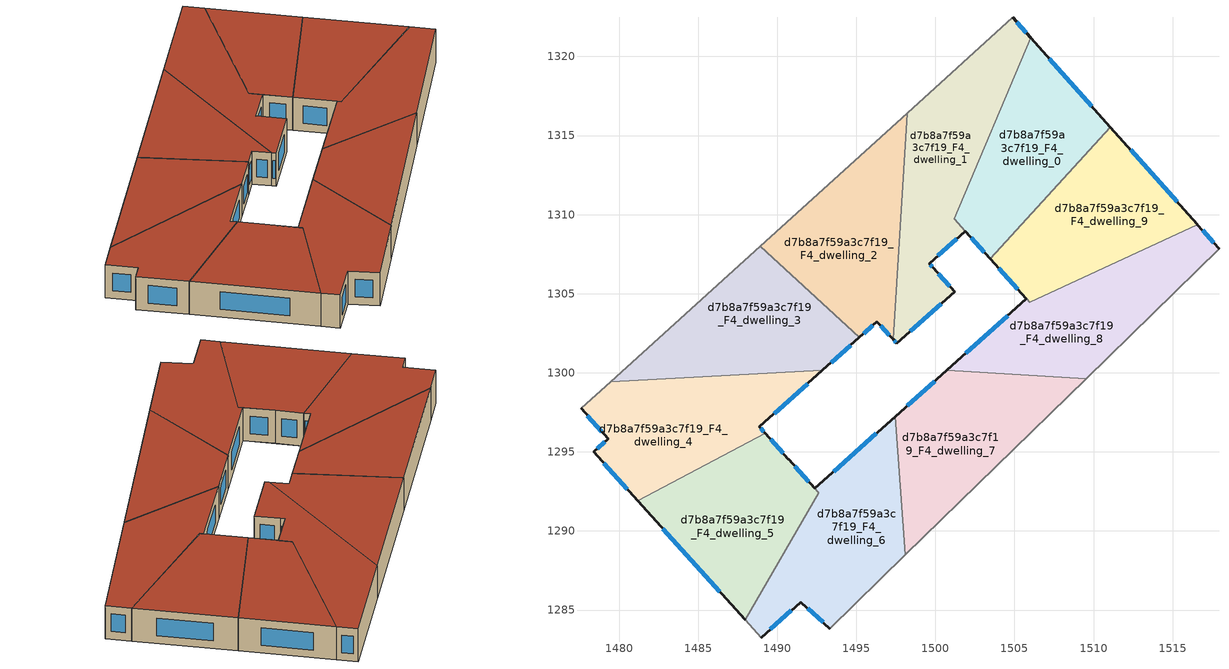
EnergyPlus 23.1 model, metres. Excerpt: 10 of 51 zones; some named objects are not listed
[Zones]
d7b8a7f59a3c7f19_F4_dwelling_0
 floor to d7b8a7f59a3c7f19_F3_dwelling_0 (EU_floor_Construction): 1506.01,1321.2 1511.07,1315.54 1503.47,1307.21 1501.18,1309.75 z12
 wall outside (EU_wall_Construction): 1511.07,1315.54 1506.01,1321.2 / 1501.9,1308.95 1503.47,1307.21 z12:15
 wall to d7b8a7f59a3c7f19_F4_dwelling_9 (EU_wall_Construction): 1503.47,1307.21 1511.07,1315.54 z12:15
 wall to d7b8a7f59a3c7f19_F4_dwelling_1 (EU_wall_Construction): 1506.01,1321.2 1501.18,1309.75 1501.9,1308.95 z12:15
 window (EU_Window_Construction): 1509.88,1316.87 1507.2,1319.87 / 1502.27,1308.54 1503.1,1307.62 z12.7:14.3
 roof outside (EU_roof_Construction): 1503.47,1307.21 1511.07,1315.54 1506.01,1321.2 1501.18,1309.75 z15
d7b8a7f59a3c7f19_F4_dwelling_1
 floor to d7b8a7f59a3c7f19_F3_dwelling_1 (EU_floor_Construction): 1504.88,1322.47 1506.01,1321.2 1501.18,1309.75 1501.9,1308.95 1499.62,1306.91 1499.87,1306.63 1501.22,1305.13 1497.56,1301.85 1497.33,1302.11 1498.21,1316.42 z12
 wall outside (EU_wall_Construction): 1497.33,1302.11 1497.56,1301.85 1501.22,1305.13 1499.87,1306.63 1499.62,1306.91 1501.9,1308.95 / 1506.01,1321.2 1504.88,1322.47 z12:15
 wall to d7b8a7f59a3c7f19_F4_dwelling_2 (EU_wall_Construction): 1498.21,1316.42 1497.33,1302.11 z12:15
 wall adiabatic (EU_wall_Construction): 1504.88,1322.47 1498.21,1316.42 z12:15
 window (EU_Window_Construction): 1499.81,1306.69 1499.68,1306.84 / 1500.9,1305.48 1500.18,1306.28 / 1498.42,1302.62 1500.36,1304.36 / 1497.39,1302.05 1497.51,1301.91 / 1505.75,1321.49 1505.15,1322.17 / 1500.15,1307.39 1501.36,1308.47 z12.7:14.3
 roof outside (EU_roof_Construction): 1501.22,1305.13 1499.87,1306.63 1499.62,1306.91 1501.9,1308.95 1501.18,1309.75 1506.01,1321.2 1504.88,1322.47 1498.21,1316.42 1497.33,1302.11 1497.56,1301.85 z15
d7b8a7f59a3c7f19_F4_dwelling_2
 floor to d7b8a7f59a3c7f19_F3_dwelling_2 (EU_floor_Construction): 1498.21,1316.42 1497.33,1302.11 1496.31,1303.24 1495.2,1302.25 1488.93,1308.01 z12
 wall outside (EU_wall_Construction): 1495.2,1302.25 1496.31,1303.24 1497.33,1302.11 z12:15
 wall to d7b8a7f59a3c7f19_F4_dwelling_3 (EU_wall_Construction): 1488.93,1308.01 1495.2,1302.25 z12:15
 wall adiabatic (EU_wall_Construction): 1498.21,1316.42 1488.93,1308.01 z12:15
 window (EU_Window_Construction): 1496.55,1302.97 1497.09,1302.37 / 1495.46,1302.48 1496.05,1303.01 z12.7:14.3
 roof outside (EU_roof_Construction): 1497.33,1302.11 1498.21,1316.42 1488.93,1308.01 1495.2,1302.25 1496.31,1303.24 z15
d7b8a7f59a3c7f19_F4_dwelling_3
 floor to d7b8a7f59a3c7f19_F3_dwelling_3 (EU_floor_Construction): 1495.2,1302.25 1492.86,1300.15 1479.47,1299.45 1488.93,1308.01 z12
 wall outside (EU_wall_Construction): 1492.86,1300.15 1495.2,1302.25 z12:15
 wall to d7b8a7f59a3c7f19_F4_dwelling_4 (EU_wall_Construction): 1479.47,1299.45 1492.86,1300.15 z12:15
 wall adiabatic (EU_wall_Construction): 1488.93,1308.01 1479.47,1299.45 z12:15
 window (EU_Window_Construction): 1493.41,1300.64 1494.65,1301.75 z12.7:14.3
 roof outside (EU_roof_Construction): 1492.86,1300.15 1495.2,1302.25 1488.93,1308.01 1479.47,1299.45 z15
d7b8a7f59a3c7f19_F4_dwelling_4
 floor to d7b8a7f59a3c7f19_F3_dwelling_4 (EU_floor_Construction): 1492.86,1300.15 1488.87,1296.58 1489.24,1296.17 1481.18,1291.92 1478.4,1295.01 1479.32,1295.83 1477.6,1297.75 1479.47,1299.45 z12
 wall outside (EU_wall_Construction): 1477.6,1297.75 1479.32,1295.83 1478.4,1295.01 1481.18,1291.92 / 1489.24,1296.17 1488.87,1296.58 1492.86,1300.15 z12:15
 wall adiabatic (EU_wall_Construction): 1479.47,1299.45 1477.6,1297.75 z12:15
 wall to d7b8a7f59a3c7f19_F4_dwelling_5 (EU_wall_Construction): 1481.18,1291.92 1489.24,1296.17 z12:15
 window (EU_Window_Construction): 1478,1297.3 1478.92,1296.28 / 1489.81,1297.42 1491.92,1299.31 / 1489.15,1296.27 1488.96,1296.48 / 1479.05,1294.29 1480.52,1292.65 / 1479.1,1295.64 1478.61,1295.21 z12.7:14.3
 roof outside (EU_roof_Construction): 1489.24,1296.17 1488.87,1296.58 1492.86,1300.15 1479.47,1299.45 1477.6,1297.75 1479.32,1295.83 1478.4,1295.01 1481.18,1291.92 z15
d7b8a7f59a3c7f19_F4_dwelling_5
 floor to d7b8a7f59a3c7f19_F3_dwelling_5 (EU_floor_Construction): 1489.24,1296.17 1492.62,1292.42 1487.97,1284.39 1481.18,1291.92 z12
 wall outside (EU_wall_Construction): 1481.18,1291.92 1487.97,1284.39 / 1490.71,1294.53 1489.24,1296.17 z12:15
 wall to d7b8a7f59a3c7f19_F4_dwelling_6 (EU_wall_Construction): 1487.97,1284.39 1492.62,1292.42 1490.71,1294.53 z12:15
 window (EU_Window_Construction): 1482.77,1290.15 1486.38,1286.16 / 1490.37,1294.92 1489.58,1295.79 z12.7:14.3
 roof outside (EU_roof_Construction): 1487.97,1284.39 1492.62,1292.42 1489.24,1296.17 1481.18,1291.92 z15
d7b8a7f59a3c7f19_F4_dwelling_6
 floor to d7b8a7f59a3c7f19_F3_dwelling_6 (EU_floor_Construction): 1497.46,1297.24 1498.11,1288.49 1493.33,1283.82 1491.48,1285.5 1488.98,1283.26 1487.97,1284.39 1492.62,1292.42 1490.72,1294.53 1492.38,1292.69 z12
 wall outside (EU_wall_Construction): 1497.46,1297.24 1492.38,1292.69 1490.72,1294.53 / 1488.98,1283.26 1491.48,1285.5 1493.33,1283.82 z12:15
 wall to d7b8a7f59a3c7f19_F4_dwelling_7 (EU_wall_Construction): 1498.11,1288.49 1497.46,1297.24 z12:15
 wall adiabatic (EU_wall_Construction): 1493.33,1283.82 1498.11,1288.49 / 1487.97,1284.39 1488.98,1283.26 z12:15
 window (EU_Window_Construction): 1491.99,1293.12 1491.11,1294.1 / 1496.27,1296.17 1493.58,1293.75 / 1491.92,1285.11 1492.9,1284.22 / 1489.57,1283.79 1490.9,1284.98 z12.7:14.3
 roof outside (EU_roof_Construction): 1493.33,1283.82 1498.11,1288.49 1497.46,1297.24 1492.38,1292.69 1490.72,1294.53 1492.62,1292.42 1487.97,1284.39 1488.98,1283.26 1491.48,1285.5 z15
d7b8a7f59a3c7f19_F4_dwelling_7
 floor to d7b8a7f59a3c7f19_F3_dwelling_7 (EU_floor_Construction): 1509.52,1299.64 1498.11,1288.49 1497.46,1297.24 1500.73,1300.17 z12
 wall outside (EU_wall_Construction): 1500.73,1300.17 1497.46,1297.24 z12:15
 wall to d7b8a7f59a3c7f19_F4_dwelling_8 (EU_wall_Construction): 1509.52,1299.64 1500.73,1300.17 z12:15
 wall adiabatic (EU_wall_Construction): 1498.11,1288.49 1509.52,1299.64 z12:15
 window (EU_Window_Construction): 1499.96,1299.48 1498.23,1297.92 z12.7:14.3
 roof outside (EU_roof_Construction): 1509.52,1299.64 1500.73,1300.17 1497.46,1297.24 1498.11,1288.49 z15
d7b8a7f59a3c7f19_F4_dwelling_8
 floor to d7b8a7f59a3c7f19_F3_dwelling_8 (EU_floor_Construction): 1516.57,1309.38 1517.93,1307.85 1509.52,1299.64 1500.73,1300.17 1505.76,1304.67 1505.97,1304.45 z12
 wall outside (EU_wall_Construction): 1517.93,1307.85 1516.57,1309.38 / 1505.76,1304.67 1500.73,1300.17 z12:15
 wall adiabatic (EU_wall_Construction): 1509.52,1299.64 1517.93,1307.85 z12:15
 wall to d7b8a7f59a3c7f19_F4_dwelling_9 (EU_wall_Construction): 1516.57,1309.38 1505.97,1304.45 1505.76,1304.68 z12:15
 window (EU_Window_Construction): 1517.61,1308.21 1516.89,1309.02 / 1504.58,1303.62 1501.91,1301.23 z12.7:14.3
 roof outside (EU_roof_Construction): 1517.93,1307.85 1516.57,1309.38 1505.97,1304.45 1505.76,1304.68 1500.73,1300.17 1509.52,1299.64 z15
d7b8a7f59a3c7f19_F4_dwelling_9
 floor to d7b8a7f59a3c7f19_F3_dwelling_9 (EU_floor_Construction): 1511.07,1315.54 1516.57,1309.38 1505.97,1304.45 1505.75,1304.68 1503.47,1307.21 z12
 wall outside (EU_wall_Construction): 1516.57,1309.38 1511.07,1315.54 / 1503.47,1307.21 1505.75,1304.68 z12:15
 window (EU_Window_Construction): 1515.28,1310.83 1512.36,1314.09 / 1504,1306.62 1505.22,1305.27 z12.7:14.3
 roof outside (EU_roof_Construction): 1516.57,1309.38 1511.07,1315.54 1503.47,1307.21 1505.75,1304.68 1505.97,1304.45 z15
[Building]
EU S2 Campaign: North Axis=0; Terrain=City; Solar Distribution=FullExterior
[Site:Location]
Budapest.Ferenc.Liszt.Intl.AP: Latitude=47.437; Longitude=19.256; Time Zone=1; Elevation=185
[SizingPeriod:WeatherFileDays]
AnnualSizingPeriod: Begin Month=1; Begin Day of Month=1; End Month=12; End Day of Month=31; Day of Week for Start Day=Monday; Use Weather File Daylight Saving Period=No; Use Weather File Rain and Snow Indicators=No
[MATERIAL]
EU_InternalMass_Material: Roughness=MediumRough; Thickness=0.1; Conductivity=1; Density=1800; Specific Heat=900; Thermal Absorptance=0.9; Solar Absorptance=0.7; Visible Absorptance=0.7
[MATERIAL:NOMASS] Roughness=MediumRough; Thermal Absorptance=0.9; Solar Absorptance=0.7; Visible Absorptance=0.7
Name | Thermal Resistance
EU_wall_NoMass | 0.832559
EU_roof_NoMass | 1.39638
EU_floor_NoMass | 0.872794
[WINDOWMATERIAL:SIMPLEGLAZINGSYSTEM]
EU_Window_SimpleGlazing: UFactor=2.79869; Solar Heat Gain Coefficient=0.75; Visible Transmittance=0.75
[CONSTRUCTION]
EU_wall_Construction: EU_wall_NoMass
EU_roof_Construction: EU_roof_NoMass
EU_floor_Construction: EU_floor_NoMass
EU_Window_Construction: EU_Window_SimpleGlazing
EU_InternalMass_Construction: EU_InternalMass_Material
[ZONE] Type=1; Multiplier=1; Ceiling Height=autocalculate; Floor Area=autocalculate; Part of Total Floor Area=Yes
Name | Volume
d7b8a7f59a3c7f19_F4_dwelling_0 | 185.321
d7b8a7f59a3c7f19_F4_dwelling_1 | 218.543
d7b8a7f59a3c7f19_F4_dwelling_2 | 201.931
d7b8a7f59a3c7f19_F4_dwelling_3 | 201.933
d7b8a7f59a3c7f19_F4_dwelling_4 | 201.954
d7b8a7f59a3c7f19_F4_dwelling_5 | 201.28
d7b8a7f59a3c7f19_F4_dwelling_6 | 202.59
d7b8a7f59a3c7f19_F4_dwelling_7 | 201.922
d7b8a7f59a3c7f19_F4_dwelling_8 | 202.512
d7b8a7f59a3c7f19_F4_dwelling_9 | 201.268
[INTERNALMASS] Construction=EU_InternalMass_Construction
Name | Zone or ZoneList | Surface Area
d7b8a7f59a3c7f19_F4_dwelling_0_EU_InternalMass | d7b8a7f59a3c7f19_F4_dwelling_0 | 61.7746
d7b8a7f59a3c7f19_F4_dwelling_1_EU_InternalMass | d7b8a7f59a3c7f19_F4_dwelling_1 | 72.846
d7b8a7f59a3c7f19_F4_dwelling_2_EU_InternalMass | d7b8a7f59a3c7f19_F4_dwelling_2 | 67.3104
d7b8a7f59a3c7f19_F4_dwelling_3_EU_InternalMass | d7b8a7f59a3c7f19_F4_dwelling_3 | 67.3111
d7b8a7f59a3c7f19_F4_dwelling_4_EU_InternalMass | d7b8a7f59a3c7f19_F4_dwelling_4 | 67.318
d7b8a7f59a3c7f19_F4_dwelling_5_EU_InternalMass | d7b8a7f59a3c7f19_F4_dwelling_5 | 67.0928
d7b8a7f59a3c7f19_F4_dwelling_6_EU_InternalMass | d7b8a7f59a3c7f19_F4_dwelling_6 | 67.5378
d7b8a7f59a3c7f19_F4_dwelling_7_EU_InternalMass | d7b8a7f59a3c7f19_F4_dwelling_7 | 67.3072
d7b8a7f59a3c7f19_F4_dwelling_8_EU_InternalMass | d7b8a7f59a3c7f19_F4_dwelling_8 | 67.5364
d7b8a7f59a3c7f19_F4_dwelling_9_EU_InternalMass | d7b8a7f59a3c7f19_F4_dwelling_9 | 67.0888
[OTHEREQUIPMENT] Fuel Type=Electricity; Design Level Calculation Method=Watts/Area; Power per Zone Floor Area=1; Fraction Latent=0; Fraction Radiant=0; Fraction Lost=0; Carbon Dioxide Generation Rate=0; EndUse Subcategory=EU_Step8_InternalGains
Name | Zone or ZoneList or Space or SpaceList | Schedule
EU_Step8_InternalGain_d7b8a7f59a3c7f19_F4_dwelling_0_f000 | d7b8a7f59a3c7f19_F4_dwelling_0 | EU_Step8_GainSchedule_d7b8a7f59a3c7f19_F4_dwelling_0_f000
EU_Step8_InternalGain_d7b8a7f59a3c7f19_F4_dwelling_1_f000 | d7b8a7f59a3c7f19_F4_dwelling_1 | EU_Step8_GainSchedule_d7b8a7f59a3c7f19_F4_dwelling_1_f000
EU_Step8_InternalGain_d7b8a7f59a3c7f19_F4_dwelling_2_f000 | d7b8a7f59a3c7f19_F4_dwelling_2 | EU_Step8_GainSchedule_d7b8a7f59a3c7f19_F4_dwelling_2_f000
EU_Step8_InternalGain_d7b8a7f59a3c7f19_F4_dwelling_3_f000 | d7b8a7f59a3c7f19_F4_dwelling_3 | EU_Step8_GainSchedule_d7b8a7f59a3c7f19_F4_dwelling_3_f000
EU_Step8_InternalGain_d7b8a7f59a3c7f19_F4_dwelling_4_f000 | d7b8a7f59a3c7f19_F4_dwelling_4 | EU_Step8_GainSchedule_d7b8a7f59a3c7f19_F4_dwelling_4_f000
EU_Step8_InternalGain_d7b8a7f59a3c7f19_F4_dwelling_5_f000 | d7b8a7f59a3c7f19_F4_dwelling_5 | EU_Step8_GainSchedule_d7b8a7f59a3c7f19_F4_dwelling_5_f000
EU_Step8_InternalGain_d7b8a7f59a3c7f19_F4_dwelling_6_f000 | d7b8a7f59a3c7f19_F4_dwelling_6 | EU_Step8_GainSchedule_d7b8a7f59a3c7f19_F4_dwelling_6_f000
EU_Step8_InternalGain_d7b8a7f59a3c7f19_F4_dwelling_7_f000 | d7b8a7f59a3c7f19_F4_dwelling_7 | EU_Step8_GainSchedule_d7b8a7f59a3c7f19_F4_dwelling_7_f000
EU_Step8_InternalGain_d7b8a7f59a3c7f19_F4_dwelling_8_f000 | d7b8a7f59a3c7f19_F4_dwelling_8 | EU_Step8_GainSchedule_d7b8a7f59a3c7f19_F4_dwelling_8_f000
EU_Step8_InternalGain_d7b8a7f59a3c7f19_F4_dwelling_9_f000 | d7b8a7f59a3c7f19_F4_dwelling_9 | EU_Step8_GainSchedule_d7b8a7f59a3c7f19_F4_dwelling_9_f000
[ZONEVENTILATION:DESIGNFLOWRATE] Schedule=EU_AlwaysOn; Design Flow Rate Calculation Method=AirChanges/Hour; Air Changes per Hour=0.475469; Ventilation Type=Natural; Fan Pressure Rise=0; Fan Total Efficiency=1; Constant Term Coefficient=1; Temperature Term Coefficient=0; Velocity Term Coefficient=0; Velocity Squared Term Coefficient=0; Minimum Indoor Temperature=-100; Maximum Indoor Temperature=100; Delta Temperature=-100; Minimum Outdoor Temperature=-100; Maximum Outdoor Temperature=100; Maximum Wind Speed=40
Name | Zone or ZoneList or Space or SpaceList
EU_ConstantAir_d7b8a7f59a3c7f19_F4_dwelling_0 | d7b8a7f59a3c7f19_F4_dwelling_0
EU_ConstantAir_d7b8a7f59a3c7f19_F4_dwelling_1 | d7b8a7f59a3c7f19_F4_dwelling_1
EU_ConstantAir_d7b8a7f59a3c7f19_F4_dwelling_2 | d7b8a7f59a3c7f19_F4_dwelling_2
EU_ConstantAir_d7b8a7f59a3c7f19_F4_dwelling_3 | d7b8a7f59a3c7f19_F4_dwelling_3
EU_ConstantAir_d7b8a7f59a3c7f19_F4_dwelling_4 | d7b8a7f59a3c7f19_F4_dwelling_4
EU_ConstantAir_d7b8a7f59a3c7f19_F4_dwelling_5 | d7b8a7f59a3c7f19_F4_dwelling_5
EU_ConstantAir_d7b8a7f59a3c7f19_F4_dwelling_6 | d7b8a7f59a3c7f19_F4_dwelling_6
EU_ConstantAir_d7b8a7f59a3c7f19_F4_dwelling_7 | d7b8a7f59a3c7f19_F4_dwelling_7
EU_ConstantAir_d7b8a7f59a3c7f19_F4_dwelling_8 | d7b8a7f59a3c7f19_F4_dwelling_8
EU_ConstantAir_d7b8a7f59a3c7f19_F4_dwelling_9 | d7b8a7f59a3c7f19_F4_dwelling_9
[HVACTEMPLATE:ZONE:IDEALLOADSAIRSYSTEM] System Availability Schedule=EU_AlwaysOn; Maximum Heating Supply Air Temperature=50; Minimum Cooling Supply Air Temperature=13; Maximum Heating Supply Air Humidity Ratio=0.0156; Minimum Cooling Supply Air Humidity Ratio=0.0077; Heating Limit=NoLimit; Cooling Limit=NoLimit; Heating Availability Schedule=EU_AlwaysOn; Cooling Availability Schedule=EU_CoolingOff; Dehumidification Control Type=ConstantSensibleHeatRatio; Cooling Sensible Heat Ratio=0.7; Dehumidification Setpoint=60; Humidification Control Type=None; Humidification Setpoint=30; Outdoor Air Method=None; Outdoor Air Flow Rate per Person=0.00944; Outdoor Air Flow Rate per Zone Floor Area=0; Outdoor Air Flow Rate per Zone=0; Demand Controlled Ventilation Type=None; Outdoor Air Economizer Type=NoEconomizer; Heat Recovery Type=None; Sensible Heat Recovery Effectiveness=0.7; Latent Heat Recovery Effectiveness=0.65
Name | Template Thermostat
d7b8a7f59a3c7f19_F4_dwelling_0 | EU_HeatOnly_d7b8a7f59a3c7f19_F4_dwelling_0
d7b8a7f59a3c7f19_F4_dwelling_1 | EU_HeatOnly_d7b8a7f59a3c7f19_F4_dwelling_1
d7b8a7f59a3c7f19_F4_dwelling_2 | EU_HeatOnly_d7b8a7f59a3c7f19_F4_dwelling_2
d7b8a7f59a3c7f19_F4_dwelling_3 | EU_HeatOnly_d7b8a7f59a3c7f19_F4_dwelling_3
d7b8a7f59a3c7f19_F4_dwelling_4 | EU_HeatOnly_d7b8a7f59a3c7f19_F4_dwelling_4
d7b8a7f59a3c7f19_F4_dwelling_5 | EU_HeatOnly_d7b8a7f59a3c7f19_F4_dwelling_5
d7b8a7f59a3c7f19_F4_dwelling_6 | EU_HeatOnly_d7b8a7f59a3c7f19_F4_dwelling_6
d7b8a7f59a3c7f19_F4_dwelling_7 | EU_HeatOnly_d7b8a7f59a3c7f19_F4_dwelling_7
d7b8a7f59a3c7f19_F4_dwelling_8 | EU_HeatOnly_d7b8a7f59a3c7f19_F4_dwelling_8
d7b8a7f59a3c7f19_F4_dwelling_9 | EU_HeatOnly_d7b8a7f59a3c7f19_F4_dwelling_9
[SIZING:ZONE] Zone Cooling Design Supply Air Temperature Input Method=SupplyAirTemperature; Zone Cooling Design Supply Air Temperature=13; Zone Heating Design Supply Air Temperature Input Method=SupplyAirTemperature; Zone Heating Design Supply Air Temperature=50; Zone Cooling Design Supply Air Humidity Ratio=0.008; Zone Heating Design Supply Air Humidity Ratio=0.008; Cooling Design Air Flow Method=DesignDay; Cooling Design Air Flow Rate=0; Cooling Minimum Air Flow per Zone Floor Area=0.000762; Cooling Minimum Air Flow=0; Cooling Minimum Air Flow Fraction=0.2; Heating Design Air Flow Method=DesignDay; Heating Design Air Flow Rate=0; Heating Maximum Air Flow per Zone Floor Area=0.002032; Heating Maximum Air Flow=0.141576; Heating Maximum Air Flow Fraction=0.3; Account for Dedicated Outdoor Air System=No; Dedicated Outdoor Air System Control Strategy=NeutralSupplyAir; Dedicated Outdoor Air Low Setpoint Temperature for Design=autosize; Dedicated Outdoor Air High Setpoint Temperature for Design=autosize; Zone Load Sizing Method=Sensible Load Only No Latent Load; Zone Latent Cooling Design Supply Air Humidity Ratio Input Method=HumidityRatioDifference; Zone Cooling Design Supply Air Humidity Ratio Difference=0.005; Zone Latent Heating Design Supply Air Humidity Ratio Input Method=HumidityRatioDifference; Zone Humidification Design Supply Air Humidity Ratio Difference=0.005
d7b8a7f59a3c7f19_F4_dwelling_0; d7b8a7f59a3c7f19_F4_dwelling_1; d7b8a7f59a3c7f19_F4_dwelling_2; d7b8a7f59a3c7f19_F4_dwelling_3; d7b8a7f59a3c7f19_F4_dwelling_4; d7b8a7f59a3c7f19_F4_dwelling_5; d7b8a7f59a3c7f19_F4_dwelling_6; d7b8a7f59a3c7f19_F4_dwelling_7; d7b8a7f59a3c7f19_F4_dwelling_8; d7b8a7f59a3c7f19_F4_dwelling_9
[SCHEDULE:CONSTANT]
Name | Hourly Value
EU_AlwaysOn | 1
EU_CoolingOff | 0
[SCHEDULE:FILE] Column Number=1; Rows to Skip at Top=0; Number of Hours of Data=8760; Column Separator=Comma; Interpolate to Timestep=No; Minutes per Item=60; Adjust Schedule for Daylight Savings=Yes
Name | File
EU_Step8_GainSchedule_d7b8a7f59a3c7f19_F4_dwelling_0_f000 | ../../schedules/d7b8a7f59a3c7f19/d7b8a7f59a3c7f19_F4_dwelling_0_f000_gain.csv
EU_Step8_GainSchedule_d7b8a7f59a3c7f19_F4_dwelling_1_f000 | ../../schedules/d7b8a7f59a3c7f19/d7b8a7f59a3c7f19_F4_dwelling_1_f000_gain.csv
EU_Step8_GainSchedule_d7b8a7f59a3c7f19_F4_dwelling_2_f000 | ../../schedules/d7b8a7f59a3c7f19/d7b8a7f59a3c7f19_F4_dwelling_2_f000_gain.csv
EU_Step8_GainSchedule_d7b8a7f59a3c7f19_F4_dwelling_3_f000 | ../../schedules/d7b8a7f59a3c7f19/d7b8a7f59a3c7f19_F4_dwelling_3_f000_gain.csv
EU_Step8_GainSchedule_d7b8a7f59a3c7f19_F4_dwelling_4_f000 | ../../schedules/d7b8a7f59a3c7f19/d7b8a7f59a3c7f19_F4_dwelling_4_f000_gain.csv
EU_Step8_GainSchedule_d7b8a7f59a3c7f19_F4_dwelling_5_f000 | ../../schedules/d7b8a7f59a3c7f19/d7b8a7f59a3c7f19_F4_dwelling_5_f000_gain.csv
EU_Step8_GainSchedule_d7b8a7f59a3c7f19_F4_dwelling_6_f000 | ../../schedules/d7b8a7f59a3c7f19/d7b8a7f59a3c7f19_F4_dwelling_6_f000_gain.csv
EU_Step8_GainSchedule_d7b8a7f59a3c7f19_F4_dwelling_7_f000 | ../../schedules/d7b8a7f59a3c7f19/d7b8a7f59a3c7f19_F4_dwelling_7_f000_gain.csv
EU_Step8_GainSchedule_d7b8a7f59a3c7f19_F4_dwelling_8_f000 | ../../schedules/d7b8a7f59a3c7f19/d7b8a7f59a3c7f19_F4_dwelling_8_f000_gain.csv
EU_Step8_GainSchedule_d7b8a7f59a3c7f19_F4_dwelling_9_f000 | ../../schedules/d7b8a7f59a3c7f19/d7b8a7f59a3c7f19_F4_dwelling_9_f000_gain.csv
